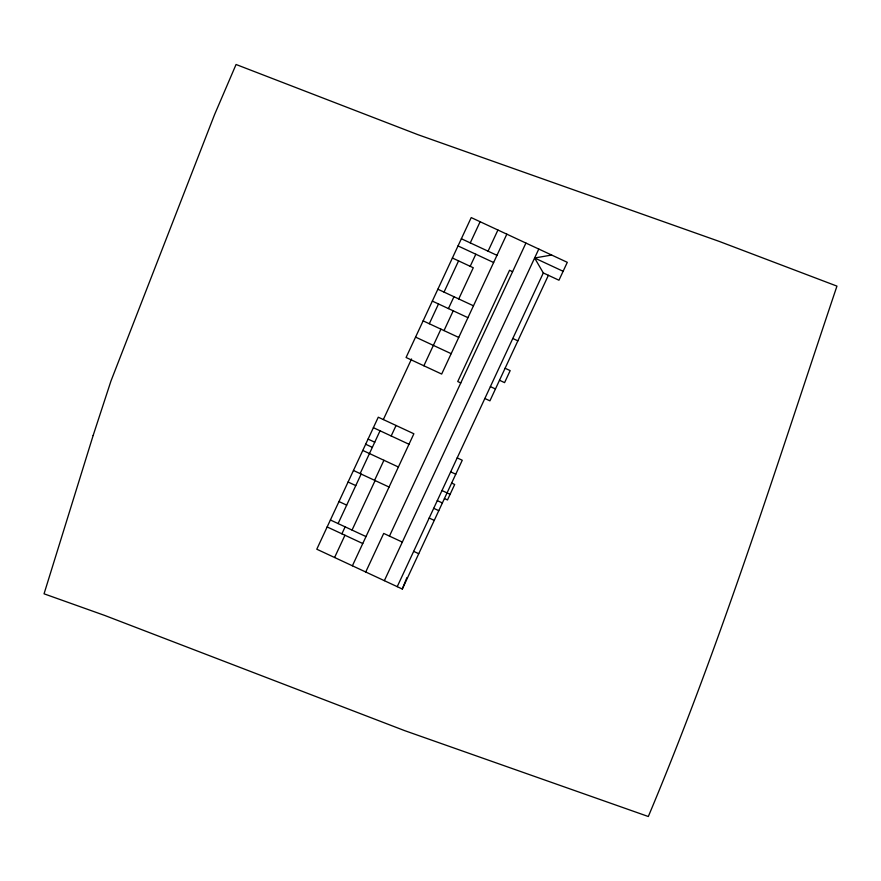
<?xml version="1.0" encoding="UTF-8"?>
<svg xmlns="http://www.w3.org/2000/svg" width="881" height="881" viewBox="0 0 881 881"><rect width="100%" height="100%" fill="white"/><g stroke="black" fill="none" stroke-linecap="round" stroke-linejoin="round"><path stroke-width="1.32" d="M352.4 565.789L413.872 433.771L378.268 417.198L316.786 549.215L402.298 589.026L406.912 577.606M383.345 419.554L411.548 358.974M429.3 323.734L438.507 303.967M444.035 292.096L458.572 260.886M360.131 473.582L380.052 430.787M338.095 523.578L361.155 474.055M470.267 242.892L480.123 221.737M341.894 533.82L345.132 526.849M448.429 308.581L453.957 296.721M334.593 557.497L344.956 535.241M391.186 435.974L396.076 425.479M423.871 365.769L440.929 329.153M470.201 266.304L475.817 254.224M444.013 330.595L453.219 310.817M458.748 298.945L473.284 267.747L452.394 258.012M374.59 480.321L383.929 460.278M352.048 530.076L375.108 480.552M488.074 251.184L497.919 230.018M506.828 234.17L441.678 374.062L406.075 357.488L471.225 217.585L567.298 262.329L558.961 280.224L543.313 272.945L534.613 258.001L551.649 255.038M365.736 572.011L383.709 533.423L402.32 542.09M389.457 536.1L525.924 243.057M384.358 580.678L538.787 249.048M397.221 586.669L543.313 272.945M402.298 589.026L462.261 460.256L457.184 457.889M548.389 275.301L489.924 400.844L484.847 398.476M534.613 258.001L563.124 271.282M461.369 238.74L496.972 255.325M458.021 245.931L493.624 262.516M512.588 271.7L509.537 270.28L457.735 381.539L460.774 382.96M437.857 289.221L473.471 305.806M432.34 301.093L467.943 317.667M512.786 338.48L517.863 340.848M423.122 320.86L458.726 337.445M505.099 368.258L510.176 370.615L504.582 382.629L499.505 380.262M415.568 337.104L451.171 353.677M490.387 386.605L495.452 388.962M373.379 427.681L408.993 444.255M450.687 471.853L455.763 474.209M368.071 439.101L374.744 442.207M451.634 483.063L454.684 484.484L447.482 499.956L444.431 498.536M365.67 444.233L372.344 447.35M362.785 450.433L398.399 467.007M441.987 490.541L450.103 494.318M437.295 500.606L442.372 502.963M353.457 470.476L389.061 487.05M433.716 508.304L438.782 510.661M429.179 518.028L434.256 520.385M348.083 482.017L355.781 485.596M338.987 501.553L346.685 505.132M413.663 551.352L418.739 553.709M330.397 519.988L366 536.573M327.159 526.948L362.763 543.533M93.144 435.5L44.05 593.816L104.74 615.456L404.621 730.624L648.317 816.511C721.098 643.372 777.13 463.99 836.95 286.116L719.017 241.328L417.968 134.694L236.064 64.489L214.59 114.541L110.951 381.033L93.144 435.5"/></g></svg>
